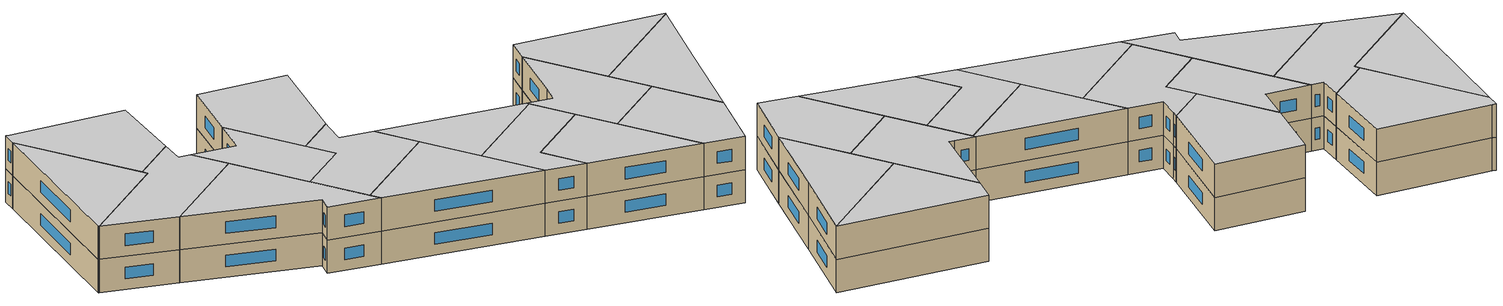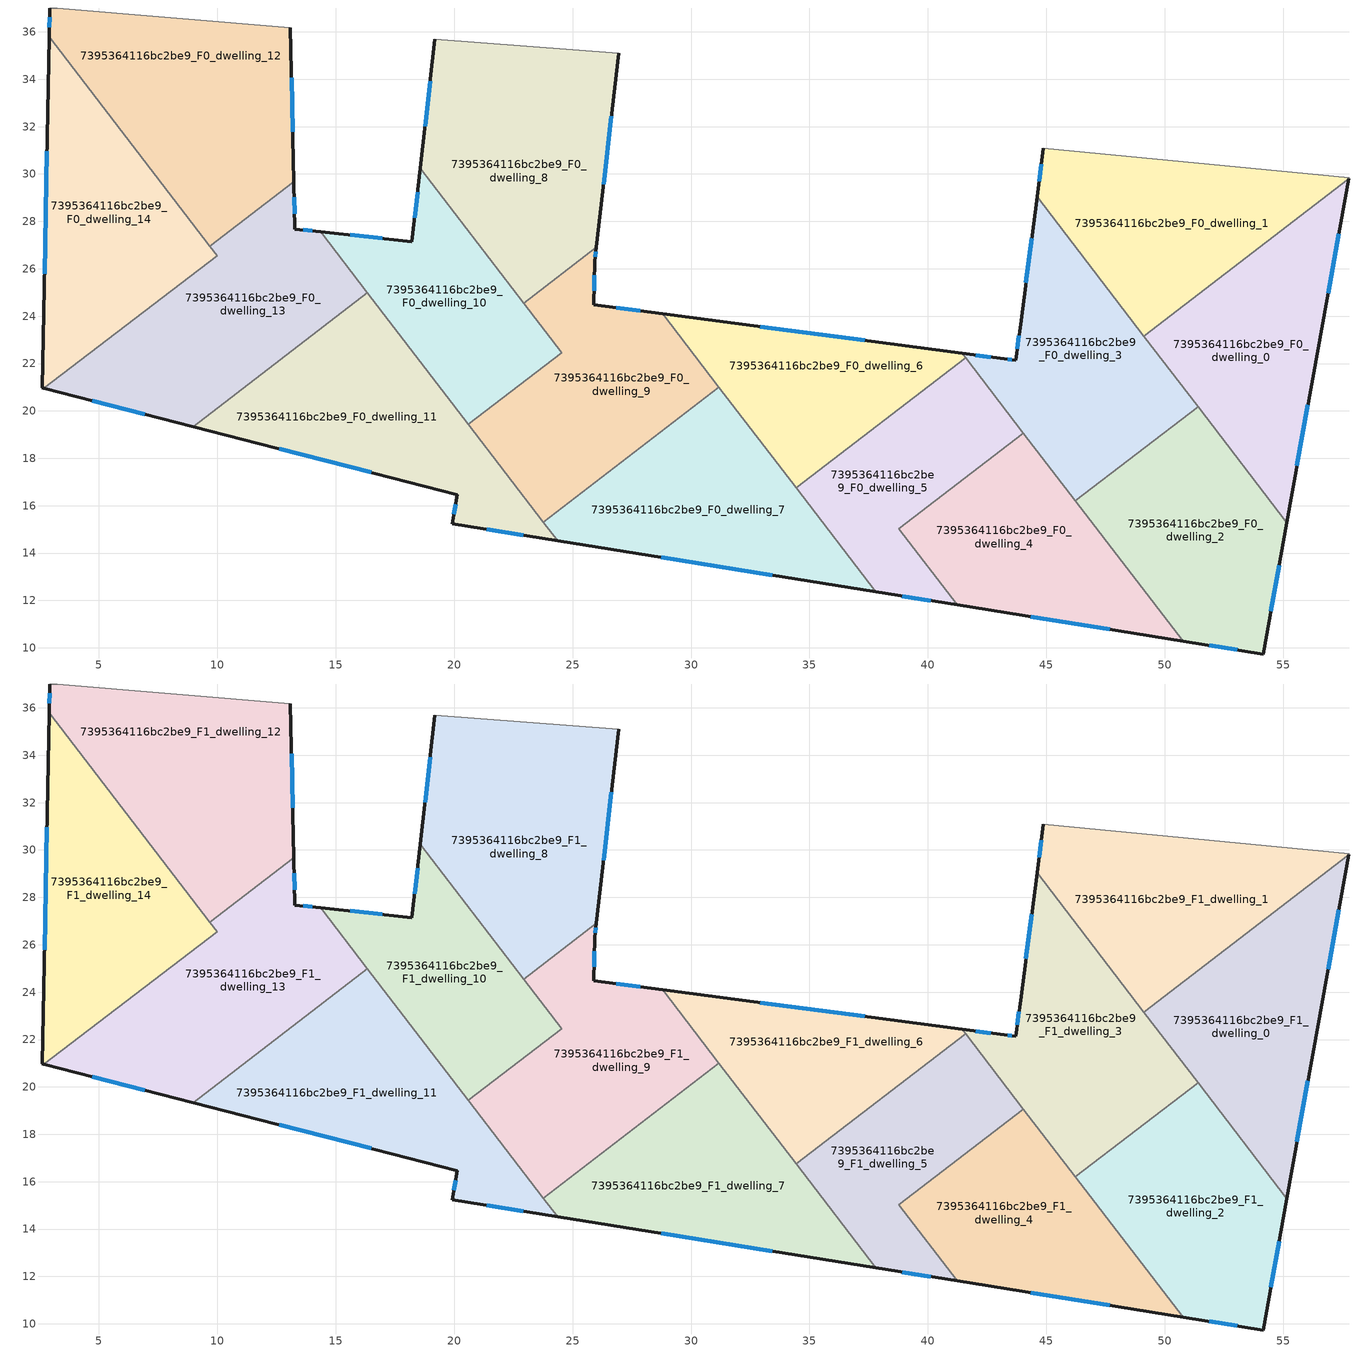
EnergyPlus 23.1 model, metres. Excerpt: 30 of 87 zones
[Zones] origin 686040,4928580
7395364116bc2be9_F0_dwelling_0
 floor ground (EU_floor_Construction): 57.77,29.79 56.47,22.64 55.15,15.28 49.11,23.15 z0
 wall outside (EU_wall_Construction): 55.15,15.28 56.47,22.64 57.77,29.79 z0:3
 wall to 7395364116bc2be9_F0_dwelling_1 (EU_wall_Construction): 57.77,29.79 49.11,23.15 z0:3
 wall to 7395364116bc2be9_F0_dwelling_2 (EU_wall_Construction): 51.4,20.17 55.15,15.28 z0:3
 wall to 7395364116bc2be9_F0_dwelling_3 (EU_wall_Construction): 49.11,23.15 51.4,20.17 z0:3
 window (EU_Window_Construction): 56.89,24.97 57.35,27.47 / 55.58,17.68 56.04,20.25 z0.98:2.02
7395364116bc2be9_F0_dwelling_1
 floor ground (EU_floor_Construction): 57.78,29.84 57.77,29.79 49.11,23.15 44.61,29.03 44.87,31.08 z0
 wall outside (EU_wall_Construction): 44.87,31.08 44.61,29.03 z0:3
 wall adiabatic (EU_wall_Construction): 57.77,29.79 57.78,29.84 44.87,31.08 z0:3
 wall to 7395364116bc2be9_F0_dwelling_3 (EU_wall_Construction): 44.61,29.03 49.11,23.15 z0:3
 window (EU_Window_Construction): 44.78,30.41 44.69,29.7 z0.98:2.02
7395364116bc2be9_F0_dwelling_10
 floor ground (EU_floor_Construction): 18.57,30.25 24.55,22.46 20.6,19.43 14.36,27.56 18.22,27.15 z0
 wall outside (EU_wall_Construction): 18.57,30.25 18.22,27.15 14.36,27.56 z0:3
 wall to 7395364116bc2be9_F0_dwelling_9 (EU_wall_Construction): 20.6,19.43 24.55,22.46 22.94,24.55 z0:3
 wall to 7395364116bc2be9_F0_dwelling_8 (EU_wall_Construction): 22.94,24.55 18.57,30.25 z0:3
 wall to 7395364116bc2be9_F0_dwelling_11 (EU_wall_Construction): 16.34,24.98 20.6,19.43 z0:3
 wall to 7395364116bc2be9_F0_dwelling_13 (EU_wall_Construction): 14.36,27.56 16.34,24.98 z0:3
 window (EU_Window_Construction): 18.46,29.24 18.33,28.16 / 16.97,27.28 15.62,27.43 z0.98:2.02
7395364116bc2be9_F0_dwelling_11
 floor ground (EU_floor_Construction): 16.34,24.98 24.36,14.52 19.93,15.23 20.13,16.47 8.98,19.33 z0
 wall outside (EU_wall_Construction): 8.98,19.33 20.13,16.47 19.93,15.23 24.36,14.52 z0:3
 wall to 7395364116bc2be9_F0_dwelling_13 (EU_wall_Construction): 16.34,24.98 8.98,19.33 z0:3
 wall to 7395364116bc2be9_F0_dwelling_7 (EU_wall_Construction): 24.36,14.52 23.76,15.31 z0:3
 wall to 7395364116bc2be9_F0_dwelling_9 (EU_wall_Construction): 23.76,15.31 20.6,19.43 z0:3
 window (EU_Window_Construction): 21.37,15 22.92,14.75 / 20.06,16.06 20,15.63 / 12.61,18.4 16.5,17.4 z0.98:2.02
7395364116bc2be9_F0_dwelling_12
 floor ground (EU_floor_Construction): 13.09,36.17 13.24,29.67 9.69,26.95 2.91,35.79 2.93,37.01 3.24,36.99 z0
 wall outside (EU_wall_Construction): 13.24,29.67 13.09,36.17 / 2.93,37.01 2.91,35.79 z0:3
 wall adiabatic (EU_wall_Construction): 13.09,36.17 3.24,36.99 2.93,37.01 z0:3
 wall to 7395364116bc2be9_F0_dwelling_13 (EU_wall_Construction): 9.69,26.95 13.24,29.67 z0:3
 wall to 7395364116bc2be9_F0_dwelling_14 (EU_wall_Construction): 2.91,35.79 9.69,26.95 z0:3
 window (EU_Window_Construction): 13.19,31.78 13.14,34.05 / 2.92,36.61 2.91,36.19 z0.98:2.02
7395364116bc2be9_F0_dwelling_13
 floor ground (EU_floor_Construction): 14.36,27.56 16.34,24.98 8.98,19.33 2.69,20.95 9.99,26.55 9.69,26.95 13.24,29.67 13.28,27.68 z0
 wall outside (EU_wall_Construction): 14.36,27.56 13.28,27.68 13.24,29.67 / 2.69,20.95 8.98,19.33 z0:3
 wall to 7395364116bc2be9_F0_dwelling_14 (EU_wall_Construction): 9.69,26.95 9.99,26.55 2.69,20.95 z0:3
 window (EU_Window_Construction): 13.27,28.33 13.25,29.02 / 14.01,27.6 13.63,27.64 / 4.73,20.43 6.93,19.86 z0.98:2.02
7395364116bc2be9_F0_dwelling_14
 floor ground (EU_floor_Construction): 2.91,35.79 9.99,26.55 2.69,20.95 2.62,20.97 z0
 wall outside (EU_wall_Construction): 2.91,35.79 2.62,20.97 2.69,20.95 z0:3
 window (EU_Window_Construction): 2.81,30.97 2.71,25.79 z0.98:2.02
7395364116bc2be9_F0_dwelling_2
 floor ground (EU_floor_Construction): 51.4,20.17 55.15,15.28 54.16,9.74 50.77,10.28 46.23,16.2 z0
 wall outside (EU_wall_Construction): 50.77,10.28 54.16,9.74 55.15,15.28 z0:3
 wall to 7395364116bc2be9_F0_dwelling_3 (EU_wall_Construction): 51.4,20.17 46.23,16.2 z0:3
 wall to 7395364116bc2be9_F0_dwelling_4 (EU_wall_Construction): 46.23,16.2 50.77,10.28 z0:3
 window (EU_Window_Construction): 51.87,10.1 53.06,9.91 / 54.48,11.54 54.83,13.48 z0.98:2.02
7395364116bc2be9_F0_dwelling_3
 floor ground (EU_floor_Construction): 44.61,29.03 51.4,20.17 46.23,16.2 41.45,22.43 43.22,22.2 43.7,22.14 43.92,23.66 z0
 wall outside (EU_wall_Construction): 44.61,29.03 43.92,23.66 43.7,22.14 43.22,22.2 41.45,22.43 z0:3
 wall to 7395364116bc2be9_F0_dwelling_5 (EU_wall_Construction): 41.59,22.24 44.03,19.07 z0:3
 wall to 7395364116bc2be9_F0_dwelling_6 (EU_wall_Construction): 41.45,22.43 41.59,22.25 z0:3
 wall to 7395364116bc2be9_F0_dwelling_4 (EU_wall_Construction): 44.03,19.06 46.23,16.2 z0:3
 window (EU_Window_Construction): 43.54,22.16 43.38,22.18 / 43.85,23.16 43.77,22.63 / 44.38,27.28 44.14,25.4 / 42.65,22.27 42.03,22.35 z0.98:2.02
7395364116bc2be9_F0_dwelling_4
 floor ground (EU_floor_Construction): 44.03,19.07 50.77,10.28 41.23,11.81 38.77,15.03 z0
 wall outside (EU_wall_Construction): 41.23,11.81 50.77,10.28 z0:3
 wall to 7395364116bc2be9_F0_dwelling_5 (EU_wall_Construction): 44.03,19.07 38.77,15.03 41.23,11.81 z0:3
 window (EU_Window_Construction): 44.34,11.31 47.67,10.78 z0.98:2.02
7395364116bc2be9_F0_dwelling_5
 floor ground (EU_floor_Construction): 41.59,22.25 44.03,19.07 38.77,15.03 41.23,11.81 37.81,12.36 34.44,16.75 z0
 wall outside (EU_wall_Construction): 37.81,12.36 41.23,11.81 z0:3
 wall to 7395364116bc2be9_F0_dwelling_6 (EU_wall_Construction): 41.59,22.25 34.44,16.75 z0:3
 wall to 7395364116bc2be9_F0_dwelling_7 (EU_wall_Construction): 34.44,16.75 37.81,12.36 z0:3
 window (EU_Window_Construction): 38.92,12.18 40.12,11.99 z0.98:2.02
7395364116bc2be9_F0_dwelling_6
 floor ground (EU_floor_Construction): 41.45,22.43 41.59,22.25 34.44,16.75 28.8,24.1 z0
 wall outside (EU_wall_Construction): 41.45,22.43 28.8,24.1 z0:3
 wall to 7395364116bc2be9_F0_dwelling_9 (EU_wall_Construction): 28.8,24.1 31.18,21 z0:3
 wall to 7395364116bc2be9_F0_dwelling_7 (EU_wall_Construction): 31.18,21 34.44,16.75 z0:3
 window (EU_Window_Construction): 37.34,22.97 32.91,23.56 z0.98:2.02
7395364116bc2be9_F0_dwelling_7
 floor ground (EU_floor_Construction): 31.18,21 37.81,12.36 24.36,14.52 23.76,15.31 z0
 wall outside (EU_wall_Construction): 24.36,14.52 37.81,12.36 z0:3
 wall to 7395364116bc2be9_F0_dwelling_9 (EU_wall_Construction): 31.18,21 23.76,15.31 z0:3
 window (EU_Window_Construction): 28.74,13.82 33.43,13.06 z0.98:2.02
7395364116bc2be9_F0_dwelling_8
 floor ground (EU_floor_Construction): 26.94,35.11 26.01,26.91 22.94,24.55 18.57,30.25 19.19,35.7 z0
 wall outside (EU_wall_Construction): 26.01,26.91 26.94,35.11 / 19.19,35.7 18.57,30.25 z0:3
 wall adiabatic (EU_wall_Construction): 26.94,35.11 19.19,35.7 z0:3
 wall to 7395364116bc2be9_F0_dwelling_9 (EU_wall_Construction): 22.94,24.55 26.01,26.91 z0:3
 window (EU_Window_Construction): 26.31,29.57 26.64,32.44 / 18.99,33.92 18.77,32.02 z0.98:2.02
7395364116bc2be9_F0_dwelling_9
 floor ground (EU_floor_Construction): 28.8,24.1 31.18,21 23.76,15.31 20.6,19.43 24.55,22.46 22.94,24.55 26.01,26.91 25.94,26.31 25.89,24.49 z0
 wall outside (EU_wall_Construction): 28.8,24.1 25.89,24.49 25.94,26.31 26.01,26.91 z0:3
 window (EU_Window_Construction): 25.96,26.5 25.99,26.71 / 25.91,25.08 25.92,25.72 / 27.85,24.23 26.84,24.36 z0.98:2.02
7395364116bc2be9_F1_dwelling_0
 floor to 7395364116bc2be9_F0_dwelling_0 (EU_floor_Construction): 57.77,29.79 56.47,22.64 55.15,15.28 49.11,23.15 z3
 wall outside (EU_wall_Construction): 55.15,15.28 56.47,22.64 57.77,29.79 z3:6
 wall to 7395364116bc2be9_F1_dwelling_1 (EU_wall_Construction): 57.77,29.79 49.11,23.15 z3:6
 wall to 7395364116bc2be9_F1_dwelling_2 (EU_wall_Construction): 51.4,20.17 55.15,15.28 z3:6
 wall to 7395364116bc2be9_F1_dwelling_3 (EU_wall_Construction): 49.11,23.15 51.4,20.17 z3:6
 window (EU_Window_Construction): 56.89,24.97 57.35,27.47 / 55.58,17.68 56.04,20.25 z3.98:5.02
 ceiling to 7395364116bc2be9_F2_dwelling_0 (EU_floor_Construction): 55.15,15.28 56.47,22.64 57.77,29.79 49.11,23.15 z6
7395364116bc2be9_F1_dwelling_1
 floor to 7395364116bc2be9_F0_dwelling_1 (EU_floor_Construction): 57.78,29.84 57.77,29.79 49.11,23.15 44.61,29.03 44.87,31.08 z3
 wall outside (EU_wall_Construction): 44.87,31.08 44.61,29.03 z3:6
 wall adiabatic (EU_wall_Construction): 57.77,29.79 57.78,29.84 44.87,31.08 z3:6
 wall to 7395364116bc2be9_F1_dwelling_3 (EU_wall_Construction): 44.61,29.03 49.11,23.15 z3:6
 window (EU_Window_Construction): 44.78,30.41 44.69,29.7 z3.98:5.02
 ceiling to 7395364116bc2be9_F2_dwelling_1 (EU_floor_Construction): 57.77,29.79 57.78,29.84 44.87,31.08 44.61,29.03 49.11,23.15 z6
7395364116bc2be9_F1_dwelling_10
 floor to 7395364116bc2be9_F0_dwelling_10 (EU_floor_Construction): 18.57,30.25 24.55,22.46 20.6,19.43 14.36,27.56 18.22,27.15 z3
 wall outside (EU_wall_Construction): 18.57,30.25 18.22,27.15 14.36,27.56 z3:6
 wall to 7395364116bc2be9_F1_dwelling_9 (EU_wall_Construction): 20.6,19.43 24.55,22.46 22.94,24.55 z3:6
 wall to 7395364116bc2be9_F1_dwelling_8 (EU_wall_Construction): 22.94,24.55 18.57,30.25 z3:6
 wall to 7395364116bc2be9_F1_dwelling_11 (EU_wall_Construction): 16.34,24.98 20.6,19.43 z3:6
 wall to 7395364116bc2be9_F1_dwelling_13 (EU_wall_Construction): 14.36,27.56 16.34,24.98 z3:6
 window (EU_Window_Construction): 18.46,29.24 18.33,28.16 / 16.97,27.28 15.62,27.43 z3.98:5.02
 ceiling to 7395364116bc2be9_F2_dwelling_10 (EU_floor_Construction): 24.55,22.46 18.57,30.25 18.22,27.15 14.36,27.56 20.6,19.43 z6
7395364116bc2be9_F1_dwelling_11
 floor to 7395364116bc2be9_F0_dwelling_11 (EU_floor_Construction): 16.34,24.98 24.36,14.52 19.93,15.23 20.13,16.47 8.98,19.33 z3
 wall outside (EU_wall_Construction): 8.98,19.33 20.13,16.47 19.93,15.23 24.36,14.52 z3:6
 wall to 7395364116bc2be9_F1_dwelling_13 (EU_wall_Construction): 16.34,24.98 8.98,19.33 z3:6
 wall to 7395364116bc2be9_F1_dwelling_7 (EU_wall_Construction): 24.36,14.52 23.76,15.31 z3:6
 wall to 7395364116bc2be9_F1_dwelling_9 (EU_wall_Construction): 23.76,15.31 20.6,19.43 z3:6
 window (EU_Window_Construction): 21.37,15 22.92,14.75 / 20.06,16.06 20,15.63 / 12.61,18.4 16.5,17.4 z3.98:5.02
 ceiling to 7395364116bc2be9_F2_dwelling_11 (EU_floor_Construction): 24.36,14.52 16.34,24.98 8.98,19.33 20.13,16.47 19.93,15.23 z6
7395364116bc2be9_F1_dwelling_12
 floor to 7395364116bc2be9_F0_dwelling_12 (EU_floor_Construction): 13.09,36.17 13.24,29.67 9.69,26.95 2.91,35.79 2.93,37.01 3.24,36.99 z3
 wall outside (EU_wall_Construction): 13.24,29.67 13.09,36.17 / 2.93,37.01 2.91,35.79 z3:6
 wall adiabatic (EU_wall_Construction): 13.09,36.17 3.24,36.99 2.93,37.01 z3:6
 wall to 7395364116bc2be9_F1_dwelling_13 (EU_wall_Construction): 9.69,26.95 13.24,29.67 z3:6
 wall to 7395364116bc2be9_F1_dwelling_14 (EU_wall_Construction): 2.91,35.79 9.69,26.95 z3:6
 window (EU_Window_Construction): 13.19,31.78 13.14,34.05 / 2.92,36.61 2.91,36.19 z3.98:5.02
 ceiling to 7395364116bc2be9_F2_dwelling_12 (EU_floor_Construction): 13.24,29.67 13.09,36.17 3.24,36.99 2.93,37.01 2.91,35.79 9.69,26.95 z6
7395364116bc2be9_F1_dwelling_13
 floor to 7395364116bc2be9_F0_dwelling_13 (EU_floor_Construction): 14.36,27.56 16.34,24.98 8.98,19.33 2.69,20.95 9.99,26.55 9.69,26.95 13.24,29.67 13.28,27.68 z3
 wall outside (EU_wall_Construction): 14.36,27.56 13.28,27.68 13.24,29.67 / 2.69,20.95 8.98,19.33 z3:6
 wall to 7395364116bc2be9_F1_dwelling_14 (EU_wall_Construction): 9.69,26.95 9.99,26.55 2.69,20.95 z3:6
 window (EU_Window_Construction): 13.27,28.33 13.25,29.02 / 14.01,27.6 13.63,27.64 / 4.73,20.43 6.93,19.86 z3.98:5.02
 ceiling to 7395364116bc2be9_F2_dwelling_13 (EU_floor_Construction): 16.34,24.98 14.36,27.56 13.28,27.68 13.24,29.67 9.69,26.95 9.99,26.55 2.69,20.95 8.98,19.33 z6
7395364116bc2be9_F1_dwelling_14
 floor to 7395364116bc2be9_F0_dwelling_14 (EU_floor_Construction): 2.91,35.79 9.99,26.55 2.69,20.95 2.62,20.97 z3
 wall outside (EU_wall_Construction): 2.91,35.79 2.62,20.97 2.69,20.95 z3:6
 window (EU_Window_Construction): 2.81,30.97 2.71,25.79 z3.98:5.02
 ceiling to 7395364116bc2be9_F2_dwelling_14 (EU_floor_Construction): 9.99,26.55 2.91,35.79 2.62,20.97 2.69,20.95 z6
7395364116bc2be9_F1_dwelling_2
 floor to 7395364116bc2be9_F0_dwelling_2 (EU_floor_Construction): 51.4,20.17 55.15,15.28 54.16,9.74 50.77,10.28 46.23,16.2 z3
 wall outside (EU_wall_Construction): 50.77,10.28 54.16,9.74 55.15,15.28 z3:6
 wall to 7395364116bc2be9_F1_dwelling_3 (EU_wall_Construction): 51.4,20.17 46.23,16.2 z3:6
 wall to 7395364116bc2be9_F1_dwelling_4 (EU_wall_Construction): 46.23,16.2 50.77,10.28 z3:6
 window (EU_Window_Construction): 51.87,10.1 53.06,9.91 / 54.48,11.54 54.83,13.48 z3.98:5.02
 ceiling to 7395364116bc2be9_F2_dwelling_2 (EU_floor_Construction): 54.16,9.74 55.15,15.28 51.4,20.17 46.23,16.2 50.77,10.28 z6
7395364116bc2be9_F1_dwelling_3
 floor to 7395364116bc2be9_F0_dwelling_3 (EU_floor_Construction): 44.61,29.03 51.4,20.17 46.23,16.2 41.45,22.43 43.22,22.2 43.7,22.14 43.92,23.66 z3
 wall outside (EU_wall_Construction): 44.61,29.03 43.92,23.66 43.7,22.14 43.22,22.2 41.45,22.43 z3:6
 wall to 7395364116bc2be9_F1_dwelling_5 (EU_wall_Construction): 41.59,22.24 44.03,19.07 z3:6
 wall to 7395364116bc2be9_F1_dwelling_6 (EU_wall_Construction): 41.45,22.43 41.59,22.25 z3:6
 wall to 7395364116bc2be9_F1_dwelling_4 (EU_wall_Construction): 44.03,19.06 46.23,16.2 z3:6
 window (EU_Window_Construction): 43.54,22.16 43.38,22.18 / 43.85,23.16 43.77,22.63 / 44.38,27.28 44.14,25.4 / 42.65,22.27 42.03,22.35 z3.98:5.02
 ceiling to 7395364116bc2be9_F2_dwelling_3 (EU_floor_Construction): 51.4,20.17 44.61,29.03 43.92,23.66 43.7,22.14 43.22,22.2 41.45,22.43 46.23,16.2 z6
7395364116bc2be9_F1_dwelling_4
 floor to 7395364116bc2be9_F0_dwelling_4 (EU_floor_Construction): 44.03,19.07 50.77,10.28 41.23,11.81 38.77,15.03 z3
 wall outside (EU_wall_Construction): 41.23,11.81 50.77,10.28 z3:6
 wall to 7395364116bc2be9_F1_dwelling_5 (EU_wall_Construction): 44.03,19.07 38.77,15.03 41.23,11.81 z3:6
 window (EU_Window_Construction): 44.34,11.31 47.67,10.78 z3.98:5.02
 ceiling to 7395364116bc2be9_F2_dwelling_4 (EU_floor_Construction): 50.77,10.28 44.03,19.07 38.77,15.03 41.23,11.81 z6
7395364116bc2be9_F1_dwelling_5
 floor to 7395364116bc2be9_F0_dwelling_5 (EU_floor_Construction): 41.59,22.25 44.03,19.07 38.77,15.03 41.23,11.81 37.81,12.36 34.44,16.75 z3
 wall outside (EU_wall_Construction): 37.81,12.36 41.23,11.81 z3:6
 wall to 7395364116bc2be9_F1_dwelling_6 (EU_wall_Construction): 41.59,22.25 34.44,16.75 z3:6
 wall to 7395364116bc2be9_F1_dwelling_7 (EU_wall_Construction): 34.44,16.75 37.81,12.36 z3:6
 window (EU_Window_Construction): 38.92,12.18 40.12,11.99 z3.98:5.02
 ceiling to 7395364116bc2be9_F2_dwelling_5 (EU_floor_Construction): 41.23,11.81 38.77,15.03 44.03,19.07 41.59,22.25 34.44,16.75 37.81,12.36 z6
7395364116bc2be9_F1_dwelling_6
 floor to 7395364116bc2be9_F0_dwelling_6 (EU_floor_Construction): 41.45,22.43 41.59,22.25 34.44,16.75 28.8,24.1 z3
 wall outside (EU_wall_Construction): 41.45,22.43 28.8,24.1 z3:6
 wall to 7395364116bc2be9_F1_dwelling_9 (EU_wall_Construction): 28.8,24.1 31.18,21 z3:6
 wall to 7395364116bc2be9_F1_dwelling_7 (EU_wall_Construction): 31.18,21 34.44,16.75 z3:6
 window (EU_Window_Construction): 37.34,22.97 32.91,23.56 z3.98:5.02
 ceiling to 7395364116bc2be9_F2_dwelling_6 (EU_floor_Construction): 41.59,22.25 41.45,22.43 28.8,24.1 34.44,16.75 z6
7395364116bc2be9_F1_dwelling_7
 floor to 7395364116bc2be9_F0_dwelling_7 (EU_floor_Construction): 31.18,21 37.81,12.36 24.36,14.52 23.76,15.31 z3
 wall outside (EU_wall_Construction): 24.36,14.52 37.81,12.36 z3:6
 wall to 7395364116bc2be9_F1_dwelling_9 (EU_wall_Construction): 31.18,21 23.76,15.31 z3:6
 window (EU_Window_Construction): 28.74,13.82 33.43,13.06 z3.98:5.02
 ceiling to 7395364116bc2be9_F2_dwelling_7 (EU_floor_Construction): 37.81,12.36 31.18,21 23.76,15.31 24.36,14.52 z6
7395364116bc2be9_F1_dwelling_8
 floor to 7395364116bc2be9_F0_dwelling_8 (EU_floor_Construction): 26.94,35.11 26.01,26.91 22.94,24.55 18.57,30.25 19.19,35.7 z3
 wall outside (EU_wall_Construction): 26.01,26.91 26.94,35.11 / 19.19,35.7 18.57,30.25 z3:6
 wall adiabatic (EU_wall_Construction): 26.94,35.11 19.19,35.7 z3:6
 wall to 7395364116bc2be9_F1_dwelling_9 (EU_wall_Construction): 22.94,24.55 26.01,26.91 z3:6
 window (EU_Window_Construction): 26.31,29.57 26.64,32.44 / 18.99,33.92 18.77,32.02 z3.98:5.02
 ceiling to 7395364116bc2be9_F2_dwelling_8 (EU_floor_Construction): 26.01,26.91 26.94,35.11 19.19,35.7 18.57,30.25 22.94,24.55 z6
7395364116bc2be9_F1_dwelling_9
 floor to 7395364116bc2be9_F0_dwelling_9 (EU_floor_Construction): 28.8,24.1 31.18,21 23.76,15.31 20.6,19.43 24.55,22.46 22.94,24.55 26.01,26.91 25.94,26.31 25.89,24.49 z3
 wall outside (EU_wall_Construction): 28.8,24.1 25.89,24.49 25.94,26.31 26.01,26.91 z3:6
 window (EU_Window_Construction): 25.96,26.5 25.99,26.71 / 25.91,25.08 25.92,25.72 / 27.85,24.23 26.84,24.36 z3.98:5.02
 ceiling to 7395364116bc2be9_F2_dwelling_9 (EU_floor_Construction): 31.18,21 28.8,24.1 25.89,24.49 25.94,26.31 26.01,26.91 22.94,24.55 24.55,22.46 20.6,19.43 23.76,15.31 z6
[Building]
EU S2 Campaign: North Axis=0; Terrain=City; Solar Distribution=FullExterior
[Site:Location]
Bologna: Latitude=44.5; Longitude=11.25; Time Zone=1; Elevation=37
[SizingPeriod:WeatherFileDays]
AnnualSizingPeriod: Begin Month=1; Begin Day of Month=1; End Month=12; End Day of Month=31; Day of Week for Start Day=Monday; Use Weather File Daylight Saving Period=No; Use Weather File Rain and Snow Indicators=No
[MATERIAL]
EU_InternalMass_Material: Roughness=MediumRough; Thickness=0.1; Conductivity=1; Density=1800; Specific Heat=900; Thermal Absorptance=0.9; Solar Absorptance=0.7; Visible Absorptance=0.7
[MATERIAL:NOMASS] Roughness=MediumRough; Thermal Absorptance=0.9; Solar Absorptance=0.7; Visible Absorptance=0.7
Name | Thermal Resistance
EU_wall_NoMass | 0.905828
EU_floor_NoMass | 0.67114
[WINDOWMATERIAL:SIMPLEGLAZINGSYSTEM]
EU_Window_SimpleGlazing: UFactor=4.52486; Solar Heat Gain Coefficient=0.85; Visible Transmittance=0.85
[CONSTRUCTION]
EU_wall_Construction: EU_wall_NoMass
EU_floor_Construction: EU_floor_NoMass
EU_Window_Construction: EU_Window_SimpleGlazing
EU_InternalMass_Construction: EU_InternalMass_Material
[ZONE] Type=1; Multiplier=1; Ceiling Height=autocalculate; Floor Area=autocalculate; Part of Total Floor Area=Yes
Name | Volume
7395364116bc2be9_F0_dwelling_0; 7395364116bc2be9_F1_dwelling_0 | 162.166
7395364116bc2be9_F0_dwelling_1; 7395364116bc2be9_F1_dwelling_1 | 162.172
7395364116bc2be9_F0_dwelling_10; 7395364116bc2be9_F1_dwelling_10 | 131.656
7395364116bc2be9_F0_dwelling_11; 7395364116bc2be9_F1_dwelling_11 | 177.427
7395364116bc2be9_F0_dwelling_12; 7395364116bc2be9_F1_dwelling_12 | 192.691
7395364116bc2be9_F0_dwelling_13; 7395364116bc2be9_F1_dwelling_13 | 177.431
7395364116bc2be9_F0_dwelling_14; 7395364116bc2be9_F1_dwelling_14 | 162.185
7395364116bc2be9_F0_dwelling_2; 7395364116bc2be9_F1_dwelling_2 | 162.153
7395364116bc2be9_F0_dwelling_3; 7395364116bc2be9_F1_dwelling_3 | 162.156
7395364116bc2be9_F0_dwelling_4; 7395364116bc2be9_F1_dwelling_4 | 150.555
7395364116bc2be9_F0_dwelling_5; 7395364116bc2be9_F1_dwelling_5 | 128.455
7395364116bc2be9_F0_dwelling_6; 7395364116bc2be9_F1_dwelling_6 | 128.482
7395364116bc2be9_F0_dwelling_7; 7395364116bc2be9_F1_dwelling_7 | 166.667
7395364116bc2be9_F0_dwelling_8; 7395364116bc2be9_F1_dwelling_8 | 201.667
7395364116bc2be9_F0_dwelling_9; 7395364116bc2be9_F1_dwelling_9 | 166.653
[INTERNALMASS] Construction=EU_InternalMass_Construction
Name | Zone or ZoneList | Surface Area
7395364116bc2be9_F0_dwelling_0_EU_InternalMass | 7395364116bc2be9_F0_dwelling_0 | 54.0569
7395364116bc2be9_F0_dwelling_1_EU_InternalMass | 7395364116bc2be9_F0_dwelling_1 | 54.0583
7395364116bc2be9_F0_dwelling_2_EU_InternalMass | 7395364116bc2be9_F0_dwelling_2 | 54.0518
7395364116bc2be9_F0_dwelling_3_EU_InternalMass | 7395364116bc2be9_F0_dwelling_3 | 54.0509
7395364116bc2be9_F0_dwelling_4_EU_InternalMass | 7395364116bc2be9_F0_dwelling_4 | 50.1848
7395364116bc2be9_F0_dwelling_5_EU_InternalMass | 7395364116bc2be9_F0_dwelling_5 | 42.8185
7395364116bc2be9_F0_dwelling_6_EU_InternalMass | 7395364116bc2be9_F0_dwelling_6 | 42.8298
7395364116bc2be9_F0_dwelling_7_EU_InternalMass | 7395364116bc2be9_F0_dwelling_7 | 55.5563
7395364116bc2be9_F0_dwelling_8_EU_InternalMass | 7395364116bc2be9_F0_dwelling_8 | 67.2217
7395364116bc2be9_F0_dwelling_9_EU_InternalMass | 7395364116bc2be9_F0_dwelling_9 | 55.5511
7395364116bc2be9_F0_dwelling_10_EU_InternalMass | 7395364116bc2be9_F0_dwelling_10 | 43.8846
7395364116bc2be9_F0_dwelling_11_EU_InternalMass | 7395364116bc2be9_F0_dwelling_11 | 59.1433
7395364116bc2be9_F0_dwelling_12_EU_InternalMass | 7395364116bc2be9_F0_dwelling_12 | 64.2295
7395364116bc2be9_F0_dwelling_13_EU_InternalMass | 7395364116bc2be9_F0_dwelling_13 | 59.1433
7395364116bc2be9_F0_dwelling_14_EU_InternalMass | 7395364116bc2be9_F0_dwelling_14 | 54.0558
7395364116bc2be9_F1_dwelling_0_EU_InternalMass | 7395364116bc2be9_F1_dwelling_0 | 54.0569
7395364116bc2be9_F1_dwelling_1_EU_InternalMass | 7395364116bc2be9_F1_dwelling_1 | 54.0583
7395364116bc2be9_F1_dwelling_2_EU_InternalMass | 7395364116bc2be9_F1_dwelling_2 | 54.0518
7395364116bc2be9_F1_dwelling_3_EU_InternalMass | 7395364116bc2be9_F1_dwelling_3 | 54.0509
7395364116bc2be9_F1_dwelling_4_EU_InternalMass | 7395364116bc2be9_F1_dwelling_4 | 50.1848
7395364116bc2be9_F1_dwelling_5_EU_InternalMass | 7395364116bc2be9_F1_dwelling_5 | 42.8185
7395364116bc2be9_F1_dwelling_6_EU_InternalMass | 7395364116bc2be9_F1_dwelling_6 | 42.8298
7395364116bc2be9_F1_dwelling_7_EU_InternalMass | 7395364116bc2be9_F1_dwelling_7 | 55.5563
7395364116bc2be9_F1_dwelling_8_EU_InternalMass | 7395364116bc2be9_F1_dwelling_8 | 67.2217
7395364116bc2be9_F1_dwelling_9_EU_InternalMass | 7395364116bc2be9_F1_dwelling_9 | 55.5511
7395364116bc2be9_F1_dwelling_10_EU_InternalMass | 7395364116bc2be9_F1_dwelling_10 | 43.8846
7395364116bc2be9_F1_dwelling_11_EU_InternalMass | 7395364116bc2be9_F1_dwelling_11 | 59.1433
7395364116bc2be9_F1_dwelling_12_EU_InternalMass | 7395364116bc2be9_F1_dwelling_12 | 64.2295
7395364116bc2be9_F1_dwelling_13_EU_InternalMass | 7395364116bc2be9_F1_dwelling_13 | 59.1433
7395364116bc2be9_F1_dwelling_14_EU_InternalMass | 7395364116bc2be9_F1_dwelling_14 | 54.0558
[OTHEREQUIPMENT] Fuel Type=Electricity; Design Level Calculation Method=Watts/Area; Power per Zone Floor Area=1; Fraction Latent=0; Fraction Radiant=0; Fraction Lost=0; Carbon Dioxide Generation Rate=0; EndUse Subcategory=EU_Step8_InternalGains
Name | Zone or ZoneList or Space or SpaceList | Schedule
EU_Step8_InternalGain_7395364116bc2be9_F0_dwelling_0_f000 | 7395364116bc2be9_F0_dwelling_0 | EU_Step8_GainSchedule_7395364116bc2be9_F0_dwelling_0_f000
EU_Step8_InternalGain_7395364116bc2be9_F0_dwelling_1_f000 | 7395364116bc2be9_F0_dwelling_1 | EU_Step8_GainSchedule_7395364116bc2be9_F0_dwelling_1_f000
EU_Step8_InternalGain_7395364116bc2be9_F0_dwelling_2_f000 | 7395364116bc2be9_F0_dwelling_2 | EU_Step8_GainSchedule_7395364116bc2be9_F0_dwelling_2_f000
EU_Step8_InternalGain_7395364116bc2be9_F0_dwelling_3_f000 | 7395364116bc2be9_F0_dwelling_3 | EU_Step8_GainSchedule_7395364116bc2be9_F0_dwelling_3_f000
EU_Step8_InternalGain_7395364116bc2be9_F0_dwelling_4_f000 | 7395364116bc2be9_F0_dwelling_4 | EU_Step8_GainSchedule_7395364116bc2be9_F0_dwelling_4_f000
EU_Step8_InternalGain_7395364116bc2be9_F0_dwelling_5_f000 | 7395364116bc2be9_F0_dwelling_5 | EU_Step8_GainSchedule_7395364116bc2be9_F0_dwelling_5_f000
EU_Step8_InternalGain_7395364116bc2be9_F0_dwelling_6_f000 | 7395364116bc2be9_F0_dwelling_6 | EU_Step8_GainSchedule_7395364116bc2be9_F0_dwelling_6_f000
EU_Step8_InternalGain_7395364116bc2be9_F0_dwelling_7_f000 | 7395364116bc2be9_F0_dwelling_7 | EU_Step8_GainSchedule_7395364116bc2be9_F0_dwelling_7_f000
EU_Step8_InternalGain_7395364116bc2be9_F0_dwelling_8_f000 | 7395364116bc2be9_F0_dwelling_8 | EU_Step8_GainSchedule_7395364116bc2be9_F0_dwelling_8_f000
EU_Step8_InternalGain_7395364116bc2be9_F0_dwelling_9_f000 | 7395364116bc2be9_F0_dwelling_9 | EU_Step8_GainSchedule_7395364116bc2be9_F0_dwelling_9_f000
EU_Step8_InternalGain_7395364116bc2be9_F0_dwelling_10_f000 | 7395364116bc2be9_F0_dwelling_10 | EU_Step8_GainSchedule_7395364116bc2be9_F0_dwelling_10_f000
EU_Step8_InternalGain_7395364116bc2be9_F0_dwelling_11_f000 | 7395364116bc2be9_F0_dwelling_11 | EU_Step8_GainSchedule_7395364116bc2be9_F0_dwelling_11_f000
EU_Step8_InternalGain_7395364116bc2be9_F0_dwelling_12_f000 | 7395364116bc2be9_F0_dwelling_12 | EU_Step8_GainSchedule_7395364116bc2be9_F0_dwelling_12_f000
EU_Step8_InternalGain_7395364116bc2be9_F0_dwelling_13_f000 | 7395364116bc2be9_F0_dwelling_13 | EU_Step8_GainSchedule_7395364116bc2be9_F0_dwelling_13_f000
EU_Step8_InternalGain_7395364116bc2be9_F0_dwelling_14_f000 | 7395364116bc2be9_F0_dwelling_14 | EU_Step8_GainSchedule_7395364116bc2be9_F0_dwelling_14_f000
EU_Step8_InternalGain_7395364116bc2be9_F1_dwelling_0_f000 | 7395364116bc2be9_F1_dwelling_0 | EU_Step8_GainSchedule_7395364116bc2be9_F1_dwelling_0_f000
EU_Step8_InternalGain_7395364116bc2be9_F1_dwelling_1_f000 | 7395364116bc2be9_F1_dwelling_1 | EU_Step8_GainSchedule_7395364116bc2be9_F1_dwelling_1_f000
EU_Step8_InternalGain_7395364116bc2be9_F1_dwelling_2_f000 | 7395364116bc2be9_F1_dwelling_2 | EU_Step8_GainSchedule_7395364116bc2be9_F1_dwelling_2_f000
EU_Step8_InternalGain_7395364116bc2be9_F1_dwelling_3_f000 | 7395364116bc2be9_F1_dwelling_3 | EU_Step8_GainSchedule_7395364116bc2be9_F1_dwelling_3_f000
EU_Step8_InternalGain_7395364116bc2be9_F1_dwelling_4_f000 | 7395364116bc2be9_F1_dwelling_4 | EU_Step8_GainSchedule_7395364116bc2be9_F1_dwelling_4_f000
EU_Step8_InternalGain_7395364116bc2be9_F1_dwelling_5_f000 | 7395364116bc2be9_F1_dwelling_5 | EU_Step8_GainSchedule_7395364116bc2be9_F1_dwelling_5_f000
EU_Step8_InternalGain_7395364116bc2be9_F1_dwelling_6_f000 | 7395364116bc2be9_F1_dwelling_6 | EU_Step8_GainSchedule_7395364116bc2be9_F1_dwelling_6_f000
EU_Step8_InternalGain_7395364116bc2be9_F1_dwelling_7_f000 | 7395364116bc2be9_F1_dwelling_7 | EU_Step8_GainSchedule_7395364116bc2be9_F1_dwelling_7_f000
EU_Step8_InternalGain_7395364116bc2be9_F1_dwelling_8_f000 | 7395364116bc2be9_F1_dwelling_8 | EU_Step8_GainSchedule_7395364116bc2be9_F1_dwelling_8_f000
EU_Step8_InternalGain_7395364116bc2be9_F1_dwelling_9_f000 | 7395364116bc2be9_F1_dwelling_9 | EU_Step8_GainSchedule_7395364116bc2be9_F1_dwelling_9_f000
EU_Step8_InternalGain_7395364116bc2be9_F1_dwelling_10_f000 | 7395364116bc2be9_F1_dwelling_10 | EU_Step8_GainSchedule_7395364116bc2be9_F1_dwelling_10_f000
EU_Step8_InternalGain_7395364116bc2be9_F1_dwelling_11_f000 | 7395364116bc2be9_F1_dwelling_11 | EU_Step8_GainSchedule_7395364116bc2be9_F1_dwelling_11_f000
EU_Step8_InternalGain_7395364116bc2be9_F1_dwelling_12_f000 | 7395364116bc2be9_F1_dwelling_12 | EU_Step8_GainSchedule_7395364116bc2be9_F1_dwelling_12_f000
EU_Step8_InternalGain_7395364116bc2be9_F1_dwelling_13_f000 | 7395364116bc2be9_F1_dwelling_13 | EU_Step8_GainSchedule_7395364116bc2be9_F1_dwelling_13_f000
EU_Step8_InternalGain_7395364116bc2be9_F1_dwelling_14_f000 | 7395364116bc2be9_F1_dwelling_14 | EU_Step8_GainSchedule_7395364116bc2be9_F1_dwelling_14_f000
[ZONEVENTILATION:DESIGNFLOWRATE] Schedule=EU_AlwaysOn; Design Flow Rate Calculation Method=AirChanges/Hour; Air Changes per Hour=0.73129; Ventilation Type=Natural; Fan Pressure Rise=0; Fan Total Efficiency=1; Constant Term Coefficient=1; Temperature Term Coefficient=0; Velocity Term Coefficient=0; Velocity Squared Term Coefficient=0; Minimum Indoor Temperature=-100; Maximum Indoor Temperature=100; Delta Temperature=-100; Minimum Outdoor Temperature=-100; Maximum Outdoor Temperature=100; Maximum Wind Speed=40
Name | Zone or ZoneList or Space or SpaceList
EU_ConstantAir_7395364116bc2be9_F0_dwelling_0 | 7395364116bc2be9_F0_dwelling_0
EU_ConstantAir_7395364116bc2be9_F0_dwelling_1 | 7395364116bc2be9_F0_dwelling_1
EU_ConstantAir_7395364116bc2be9_F0_dwelling_2 | 7395364116bc2be9_F0_dwelling_2
EU_ConstantAir_7395364116bc2be9_F0_dwelling_3 | 7395364116bc2be9_F0_dwelling_3
EU_ConstantAir_7395364116bc2be9_F0_dwelling_4 | 7395364116bc2be9_F0_dwelling_4
EU_ConstantAir_7395364116bc2be9_F0_dwelling_5 | 7395364116bc2be9_F0_dwelling_5
EU_ConstantAir_7395364116bc2be9_F0_dwelling_6 | 7395364116bc2be9_F0_dwelling_6
EU_ConstantAir_7395364116bc2be9_F0_dwelling_7 | 7395364116bc2be9_F0_dwelling_7
EU_ConstantAir_7395364116bc2be9_F0_dwelling_8 | 7395364116bc2be9_F0_dwelling_8
EU_ConstantAir_7395364116bc2be9_F0_dwelling_9 | 7395364116bc2be9_F0_dwelling_9
EU_ConstantAir_7395364116bc2be9_F0_dwelling_10 | 7395364116bc2be9_F0_dwelling_10
EU_ConstantAir_7395364116bc2be9_F0_dwelling_11 | 7395364116bc2be9_F0_dwelling_11
EU_ConstantAir_7395364116bc2be9_F0_dwelling_12 | 7395364116bc2be9_F0_dwelling_12
EU_ConstantAir_7395364116bc2be9_F0_dwelling_13 | 7395364116bc2be9_F0_dwelling_13
EU_ConstantAir_7395364116bc2be9_F0_dwelling_14 | 7395364116bc2be9_F0_dwelling_14
EU_ConstantAir_7395364116bc2be9_F1_dwelling_0 | 7395364116bc2be9_F1_dwelling_0
EU_ConstantAir_7395364116bc2be9_F1_dwelling_1 | 7395364116bc2be9_F1_dwelling_1
EU_ConstantAir_7395364116bc2be9_F1_dwelling_2 | 7395364116bc2be9_F1_dwelling_2
EU_ConstantAir_7395364116bc2be9_F1_dwelling_3 | 7395364116bc2be9_F1_dwelling_3
EU_ConstantAir_7395364116bc2be9_F1_dwelling_4 | 7395364116bc2be9_F1_dwelling_4
EU_ConstantAir_7395364116bc2be9_F1_dwelling_5 | 7395364116bc2be9_F1_dwelling_5
EU_ConstantAir_7395364116bc2be9_F1_dwelling_6 | 7395364116bc2be9_F1_dwelling_6
EU_ConstantAir_7395364116bc2be9_F1_dwelling_7 | 7395364116bc2be9_F1_dwelling_7
EU_ConstantAir_7395364116bc2be9_F1_dwelling_8 | 7395364116bc2be9_F1_dwelling_8
EU_ConstantAir_7395364116bc2be9_F1_dwelling_9 | 7395364116bc2be9_F1_dwelling_9
EU_ConstantAir_7395364116bc2be9_F1_dwelling_10 | 7395364116bc2be9_F1_dwelling_10
EU_ConstantAir_7395364116bc2be9_F1_dwelling_11 | 7395364116bc2be9_F1_dwelling_11
EU_ConstantAir_7395364116bc2be9_F1_dwelling_12 | 7395364116bc2be9_F1_dwelling_12
EU_ConstantAir_7395364116bc2be9_F1_dwelling_13 | 7395364116bc2be9_F1_dwelling_13
EU_ConstantAir_7395364116bc2be9_F1_dwelling_14 | 7395364116bc2be9_F1_dwelling_14
[HVACTEMPLATE:THERMOSTAT] Constant Heating Setpoint=20; Constant Cooling Setpoint=50
EU_HeatOnly_7395364116bc2be9_F0_dwelling_0; EU_HeatOnly_7395364116bc2be9_F0_dwelling_1; EU_HeatOnly_7395364116bc2be9_F0_dwelling_2; EU_HeatOnly_7395364116bc2be9_F0_dwelling_3; EU_HeatOnly_7395364116bc2be9_F0_dwelling_4; EU_HeatOnly_7395364116bc2be9_F0_dwelling_5; EU_HeatOnly_7395364116bc2be9_F0_dwelling_6; EU_HeatOnly_7395364116bc2be9_F0_dwelling_7; EU_HeatOnly_7395364116bc2be9_F0_dwelling_8; EU_HeatOnly_7395364116bc2be9_F0_dwelling_9; EU_HeatOnly_7395364116bc2be9_F0_dwelling_10; EU_HeatOnly_7395364116bc2be9_F0_dwelling_11; EU_HeatOnly_7395364116bc2be9_F0_dwelling_12; EU_HeatOnly_7395364116bc2be9_F0_dwelling_13; EU_HeatOnly_7395364116bc2be9_F0_dwelling_14; EU_HeatOnly_7395364116bc2be9_F1_dwelling_0; EU_HeatOnly_7395364116bc2be9_F1_dwelling_1; EU_HeatOnly_7395364116bc2be9_F1_dwelling_2; EU_HeatOnly_7395364116bc2be9_F1_dwelling_3; EU_HeatOnly_7395364116bc2be9_F1_dwelling_4; EU_HeatOnly_7395364116bc2be9_F1_dwelling_5; EU_HeatOnly_7395364116bc2be9_F1_dwelling_6; EU_HeatOnly_7395364116bc2be9_F1_dwelling_7; EU_HeatOnly_7395364116bc2be9_F1_dwelling_8; EU_HeatOnly_7395364116bc2be9_F1_dwelling_9; EU_HeatOnly_7395364116bc2be9_F1_dwelling_10; EU_HeatOnly_7395364116bc2be9_F1_dwelling_11; EU_HeatOnly_7395364116bc2be9_F1_dwelling_12; EU_HeatOnly_7395364116bc2be9_F1_dwelling_13; EU_HeatOnly_7395364116bc2be9_F1_dwelling_14; EU_HeatOnly_7395364116bc2be9_F2_dwelling_0; EU_HeatOnly_7395364116bc2be9_F2_dwelling_1; EU_HeatOnly_7395364116bc2be9_F2_dwelling_2; EU_HeatOnly_7395364116bc2be9_F2_dwelling_3; EU_HeatOnly_7395364116bc2be9_F2_dwelling_4; EU_HeatOnly_7395364116bc2be9_F2_dwelling_5; EU_HeatOnly_7395364116bc2be9_F2_dwelling_6; EU_HeatOnly_7395364116bc2be9_F2_dwelling_7; EU_HeatOnly_7395364116bc2be9_F2_dwelling_8; EU_HeatOnly_7395364116bc2be9_F2_dwelling_9; EU_HeatOnly_7395364116bc2be9_F2_dwelling_10; EU_HeatOnly_7395364116bc2be9_F2_dwelling_11; EU_HeatOnly_7395364116bc2be9_F2_dwelling_12; EU_HeatOnly_7395364116bc2be9_F2_dwelling_13; EU_HeatOnly_7395364116bc2be9_F2_dwelling_14; EU_HeatOnly_7395364116bc2be9_F3_dwelling_0; EU_HeatOnly_7395364116bc2be9_F3_dwelling_1; EU_HeatOnly_7395364116bc2be9_F3_dwelling_2; EU_HeatOnly_7395364116bc2be9_F3_dwelling_3; EU_HeatOnly_7395364116bc2be9_F3_dwelling_4; EU_HeatOnly_7395364116bc2be9_F3_dwelling_5; EU_HeatOnly_7395364116bc2be9_F3_dwelling_6; EU_HeatOnly_7395364116bc2be9_F3_dwelling_7; EU_HeatOnly_7395364116bc2be9_F3_dwelling_8; EU_HeatOnly_7395364116bc2be9_F3_dwelling_9; EU_HeatOnly_7395364116bc2be9_F3_dwelling_10; EU_HeatOnly_7395364116bc2be9_F3_dwelling_11; EU_HeatOnly_7395364116bc2be9_F3_dwelling_12; EU_HeatOnly_7395364116bc2be9_F3_dwelling_13; EU_HeatOnly_7395364116bc2be9_F4_dwelling_0; EU_HeatOnly_7395364116bc2be9_F4_dwelling_1; EU_HeatOnly_7395364116bc2be9_F4_dwelling_2; EU_HeatOnly_7395364116bc2be9_F4_dwelling_3; EU_HeatOnly_7395364116bc2be9_F4_dwelling_4; EU_HeatOnly_7395364116bc2be9_F4_dwelling_5; EU_HeatOnly_7395364116bc2be9_F4_dwelling_6; EU_HeatOnly_7395364116bc2be9_F4_dwelling_7; EU_HeatOnly_7395364116bc2be9_F4_dwelling_8; EU_HeatOnly_7395364116bc2be9_F4_dwelling_9; EU_HeatOnly_7395364116bc2be9_F4_dwelling_10; EU_HeatOnly_7395364116bc2be9_F4_dwelling_11; EU_HeatOnly_7395364116bc2be9_F4_dwelling_12; EU_HeatOnly_7395364116bc2be9_F4_dwelling_13; EU_HeatOnly_7395364116bc2be9_F5_dwelling_0; EU_HeatOnly_7395364116bc2be9_F5_dwelling_1; EU_HeatOnly_7395364116bc2be9_F5_dwelling_2; EU_HeatOnly_7395364116bc2be9_F5_dwelling_3; EU_HeatOnly_7395364116bc2be9_F5_dwelling_4; EU_HeatOnly_7395364116bc2be9_F5_dwelling_5; EU_HeatOnly_7395364116bc2be9_F5_dwelling_6; EU_HeatOnly_7395364116bc2be9_F5_dwelling_7; EU_HeatOnly_7395364116bc2be9_F5_dwelling_8; EU_HeatOnly_7395364116bc2be9_F5_dwelling_9; EU_HeatOnly_7395364116bc2be9_F5_dwelling_10; EU_HeatOnly_7395364116bc2be9_F5_dwelling_11; EU_HeatOnly_7395364116bc2be9_F5_dwelling_12; EU_HeatOnly_7395364116bc2be9_F5_dwelling_13
[HVACTEMPLATE:ZONE:IDEALLOADSAIRSYSTEM] System Availability Schedule=EU_AlwaysOn; Maximum Heating Supply Air Temperature=50; Minimum Cooling Supply Air Temperature=13; Maximum Heating Supply Air Humidity Ratio=0.0156; Minimum Cooling Supply Air Humidity Ratio=0.0077; Heating Limit=NoLimit; Cooling Limit=NoLimit; Heating Availability Schedule=EU_AlwaysOn; Cooling Availability Schedule=EU_CoolingOff; Dehumidification Control Type=ConstantSensibleHeatRatio; Cooling Sensible Heat Ratio=0.7; Dehumidification Setpoint=60; Humidification Control Type=None; Humidification Setpoint=30; Outdoor Air Method=None; Outdoor Air Flow Rate per Person=0.00944; Outdoor Air Flow Rate per Zone Floor Area=0; Outdoor Air Flow Rate per Zone=0; Demand Controlled Ventilation Type=None; Outdoor Air Economizer Type=NoEconomizer; Heat Recovery Type=None; Sensible Heat Recovery Effectiveness=0.7; Latent Heat Recovery Effectiveness=0.65
Name | Template Thermostat
7395364116bc2be9_F0_dwelling_0 | EU_HeatOnly_7395364116bc2be9_F0_dwelling_0
7395364116bc2be9_F0_dwelling_1 | EU_HeatOnly_7395364116bc2be9_F0_dwelling_1
7395364116bc2be9_F0_dwelling_2 | EU_HeatOnly_7395364116bc2be9_F0_dwelling_2
7395364116bc2be9_F0_dwelling_3 | EU_HeatOnly_7395364116bc2be9_F0_dwelling_3
7395364116bc2be9_F0_dwelling_4 | EU_HeatOnly_7395364116bc2be9_F0_dwelling_4
7395364116bc2be9_F0_dwelling_5 | EU_HeatOnly_7395364116bc2be9_F0_dwelling_5
7395364116bc2be9_F0_dwelling_6 | EU_HeatOnly_7395364116bc2be9_F0_dwelling_6
7395364116bc2be9_F0_dwelling_7 | EU_HeatOnly_7395364116bc2be9_F0_dwelling_7
7395364116bc2be9_F0_dwelling_8 | EU_HeatOnly_7395364116bc2be9_F0_dwelling_8
7395364116bc2be9_F0_dwelling_9 | EU_HeatOnly_7395364116bc2be9_F0_dwelling_9
7395364116bc2be9_F0_dwelling_10 | EU_HeatOnly_7395364116bc2be9_F0_dwelling_10
7395364116bc2be9_F0_dwelling_11 | EU_HeatOnly_7395364116bc2be9_F0_dwelling_11
7395364116bc2be9_F0_dwelling_12 | EU_HeatOnly_7395364116bc2be9_F0_dwelling_12
7395364116bc2be9_F0_dwelling_13 | EU_HeatOnly_7395364116bc2be9_F0_dwelling_13
7395364116bc2be9_F0_dwelling_14 | EU_HeatOnly_7395364116bc2be9_F0_dwelling_14
7395364116bc2be9_F1_dwelling_0 | EU_HeatOnly_7395364116bc2be9_F1_dwelling_0
7395364116bc2be9_F1_dwelling_1 | EU_HeatOnly_7395364116bc2be9_F1_dwelling_1
7395364116bc2be9_F1_dwelling_2 | EU_HeatOnly_7395364116bc2be9_F1_dwelling_2
7395364116bc2be9_F1_dwelling_3 | EU_HeatOnly_7395364116bc2be9_F1_dwelling_3
7395364116bc2be9_F1_dwelling_4 | EU_HeatOnly_7395364116bc2be9_F1_dwelling_4
7395364116bc2be9_F1_dwelling_5 | EU_HeatOnly_7395364116bc2be9_F1_dwelling_5
7395364116bc2be9_F1_dwelling_6 | EU_HeatOnly_7395364116bc2be9_F1_dwelling_6
7395364116bc2be9_F1_dwelling_7 | EU_HeatOnly_7395364116bc2be9_F1_dwelling_7
7395364116bc2be9_F1_dwelling_8 | EU_HeatOnly_7395364116bc2be9_F1_dwelling_8
7395364116bc2be9_F1_dwelling_9 | EU_HeatOnly_7395364116bc2be9_F1_dwelling_9
7395364116bc2be9_F1_dwelling_10 | EU_HeatOnly_7395364116bc2be9_F1_dwelling_10
7395364116bc2be9_F1_dwelling_11 | EU_HeatOnly_7395364116bc2be9_F1_dwelling_11
7395364116bc2be9_F1_dwelling_12 | EU_HeatOnly_7395364116bc2be9_F1_dwelling_12
7395364116bc2be9_F1_dwelling_13 | EU_HeatOnly_7395364116bc2be9_F1_dwelling_13
7395364116bc2be9_F1_dwelling_14 | EU_HeatOnly_7395364116bc2be9_F1_dwelling_14
[SIZING:ZONE] Zone Cooling Design Supply Air Temperature Input Method=SupplyAirTemperature; Zone Cooling Design Supply Air Temperature=13; Zone Heating Design Supply Air Temperature Input Method=SupplyAirTemperature; Zone Heating Design Supply Air Temperature=50; Zone Cooling Design Supply Air Humidity Ratio=0.008; Zone Heating Design Supply Air Humidity Ratio=0.008; Cooling Design Air Flow Method=DesignDay; Cooling Design Air Flow Rate=0; Cooling Minimum Air Flow per Zone Floor Area=0.000762; Cooling Minimum Air Flow=0; Cooling Minimum Air Flow Fraction=0.2; Heating Design Air Flow Method=DesignDay; Heating Design Air Flow Rate=0; Heating Maximum Air Flow per Zone Floor Area=0.002032; Heating Maximum Air Flow=0.141576; Heating Maximum Air Flow Fraction=0.3; Account for Dedicated Outdoor Air System=No; Dedicated Outdoor Air System Control Strategy=NeutralSupplyAir; Dedicated Outdoor Air Low Setpoint Temperature for Design=autosize; Dedicated Outdoor Air High Setpoint Temperature for Design=autosize; Zone Load Sizing Method=Sensible Load Only No Latent Load; Zone Latent Cooling Design Supply Air Humidity Ratio Input Method=HumidityRatioDifference; Zone Cooling Design Supply Air Humidity Ratio Difference=0.005; Zone Latent Heating Design Supply Air Humidity Ratio Input Method=HumidityRatioDifference; Zone Humidification Design Supply Air Humidity Ratio Difference=0.005
7395364116bc2be9_F0_dwelling_0; 7395364116bc2be9_F0_dwelling_1; 7395364116bc2be9_F0_dwelling_2; 7395364116bc2be9_F0_dwelling_3; 7395364116bc2be9_F0_dwelling_4; 7395364116bc2be9_F0_dwelling_5; 7395364116bc2be9_F0_dwelling_6; 7395364116bc2be9_F0_dwelling_7; 7395364116bc2be9_F0_dwelling_8; 7395364116bc2be9_F0_dwelling_9; 7395364116bc2be9_F0_dwelling_10; 7395364116bc2be9_F0_dwelling_11; 7395364116bc2be9_F0_dwelling_12; 7395364116bc2be9_F0_dwelling_13; 7395364116bc2be9_F0_dwelling_14; 7395364116bc2be9_F1_dwelling_0; 7395364116bc2be9_F1_dwelling_1; 7395364116bc2be9_F1_dwelling_2; 7395364116bc2be9_F1_dwelling_3; 7395364116bc2be9_F1_dwelling_4; 7395364116bc2be9_F1_dwelling_5; 7395364116bc2be9_F1_dwelling_6; 7395364116bc2be9_F1_dwelling_7; 7395364116bc2be9_F1_dwelling_8; 7395364116bc2be9_F1_dwelling_9; 7395364116bc2be9_F1_dwelling_10; 7395364116bc2be9_F1_dwelling_11; 7395364116bc2be9_F1_dwelling_12; 7395364116bc2be9_F1_dwelling_13; 7395364116bc2be9_F1_dwelling_14
[SCHEDULE:CONSTANT]
Name | Hourly Value
EU_AlwaysOn | 1
EU_CoolingOff | 0
[SCHEDULE:FILE] Column Number=1; Rows to Skip at Top=0; Number of Hours of Data=8760; Column Separator=Comma; Interpolate to Timestep=No; Minutes per Item=60; Adjust Schedule for Daylight Savings=Yes
Name | File
EU_Step8_GainSchedule_7395364116bc2be9_F0_dwelling_0_f000 | ../../schedules/7395364116bc2be9/7395364116bc2be9_F0_dwelling_0_f000_gain.csv
EU_Step8_GainSchedule_7395364116bc2be9_F0_dwelling_1_f000 | ../../schedules/7395364116bc2be9/7395364116bc2be9_F0_dwelling_1_f000_gain.csv
EU_Step8_GainSchedule_7395364116bc2be9_F0_dwelling_2_f000 | ../../schedules/7395364116bc2be9/7395364116bc2be9_F0_dwelling_2_f000_gain.csv
EU_Step8_GainSchedule_7395364116bc2be9_F0_dwelling_3_f000 | ../../schedules/7395364116bc2be9/7395364116bc2be9_F0_dwelling_3_f000_gain.csv
EU_Step8_GainSchedule_7395364116bc2be9_F0_dwelling_4_f000 | ../../schedules/7395364116bc2be9/7395364116bc2be9_F0_dwelling_4_f000_gain.csv
EU_Step8_GainSchedule_7395364116bc2be9_F0_dwelling_5_f000 | ../../schedules/7395364116bc2be9/7395364116bc2be9_F0_dwelling_5_f000_gain.csv
EU_Step8_GainSchedule_7395364116bc2be9_F0_dwelling_6_f000 | ../../schedules/7395364116bc2be9/7395364116bc2be9_F0_dwelling_6_f000_gain.csv
EU_Step8_GainSchedule_7395364116bc2be9_F0_dwelling_7_f000 | ../../schedules/7395364116bc2be9/7395364116bc2be9_F0_dwelling_7_f000_gain.csv
EU_Step8_GainSchedule_7395364116bc2be9_F0_dwelling_8_f000 | ../../schedules/7395364116bc2be9/7395364116bc2be9_F0_dwelling_8_f000_gain.csv
EU_Step8_GainSchedule_7395364116bc2be9_F0_dwelling_9_f000 | ../../schedules/7395364116bc2be9/7395364116bc2be9_F0_dwelling_9_f000_gain.csv
EU_Step8_GainSchedule_7395364116bc2be9_F0_dwelling_10_f000 | ../../schedules/7395364116bc2be9/7395364116bc2be9_F0_dwelling_10_f000_gain.csv
EU_Step8_GainSchedule_7395364116bc2be9_F0_dwelling_11_f000 | ../../schedules/7395364116bc2be9/7395364116bc2be9_F0_dwelling_11_f000_gain.csv
EU_Step8_GainSchedule_7395364116bc2be9_F0_dwelling_12_f000 | ../../schedules/7395364116bc2be9/7395364116bc2be9_F0_dwelling_12_f000_gain.csv
EU_Step8_GainSchedule_7395364116bc2be9_F0_dwelling_13_f000 | ../../schedules/7395364116bc2be9/7395364116bc2be9_F0_dwelling_13_f000_gain.csv
EU_Step8_GainSchedule_7395364116bc2be9_F0_dwelling_14_f000 | ../../schedules/7395364116bc2be9/7395364116bc2be9_F0_dwelling_14_f000_gain.csv
EU_Step8_GainSchedule_7395364116bc2be9_F1_dwelling_0_f000 | ../../schedules/7395364116bc2be9/7395364116bc2be9_F1_dwelling_0_f000_gain.csv
EU_Step8_GainSchedule_7395364116bc2be9_F1_dwelling_1_f000 | ../../schedules/7395364116bc2be9/7395364116bc2be9_F1_dwelling_1_f000_gain.csv
EU_Step8_GainSchedule_7395364116bc2be9_F1_dwelling_2_f000 | ../../schedules/7395364116bc2be9/7395364116bc2be9_F1_dwelling_2_f000_gain.csv
EU_Step8_GainSchedule_7395364116bc2be9_F1_dwelling_3_f000 | ../../schedules/7395364116bc2be9/7395364116bc2be9_F1_dwelling_3_f000_gain.csv
EU_Step8_GainSchedule_7395364116bc2be9_F1_dwelling_4_f000 | ../../schedules/7395364116bc2be9/7395364116bc2be9_F1_dwelling_4_f000_gain.csv
EU_Step8_GainSchedule_7395364116bc2be9_F1_dwelling_5_f000 | ../../schedules/7395364116bc2be9/7395364116bc2be9_F1_dwelling_5_f000_gain.csv
EU_Step8_GainSchedule_7395364116bc2be9_F1_dwelling_6_f000 | ../../schedules/7395364116bc2be9/7395364116bc2be9_F1_dwelling_6_f000_gain.csv
EU_Step8_GainSchedule_7395364116bc2be9_F1_dwelling_7_f000 | ../../schedules/7395364116bc2be9/7395364116bc2be9_F1_dwelling_7_f000_gain.csv
EU_Step8_GainSchedule_7395364116bc2be9_F1_dwelling_8_f000 | ../../schedules/7395364116bc2be9/7395364116bc2be9_F1_dwelling_8_f000_gain.csv
EU_Step8_GainSchedule_7395364116bc2be9_F1_dwelling_9_f000 | ../../schedules/7395364116bc2be9/7395364116bc2be9_F1_dwelling_9_f000_gain.csv
EU_Step8_GainSchedule_7395364116bc2be9_F1_dwelling_10_f000 | ../../schedules/7395364116bc2be9/7395364116bc2be9_F1_dwelling_10_f000_gain.csv
EU_Step8_GainSchedule_7395364116bc2be9_F1_dwelling_11_f000 | ../../schedules/7395364116bc2be9/7395364116bc2be9_F1_dwelling_11_f000_gain.csv
EU_Step8_GainSchedule_7395364116bc2be9_F1_dwelling_12_f000 | ../../schedules/7395364116bc2be9/7395364116bc2be9_F1_dwelling_12_f000_gain.csv
EU_Step8_GainSchedule_7395364116bc2be9_F1_dwelling_13_f000 | ../../schedules/7395364116bc2be9/7395364116bc2be9_F1_dwelling_13_f000_gain.csv
EU_Step8_GainSchedule_7395364116bc2be9_F1_dwelling_14_f000 | ../../schedules/7395364116bc2be9/7395364116bc2be9_F1_dwelling_14_f000_gain.csv
